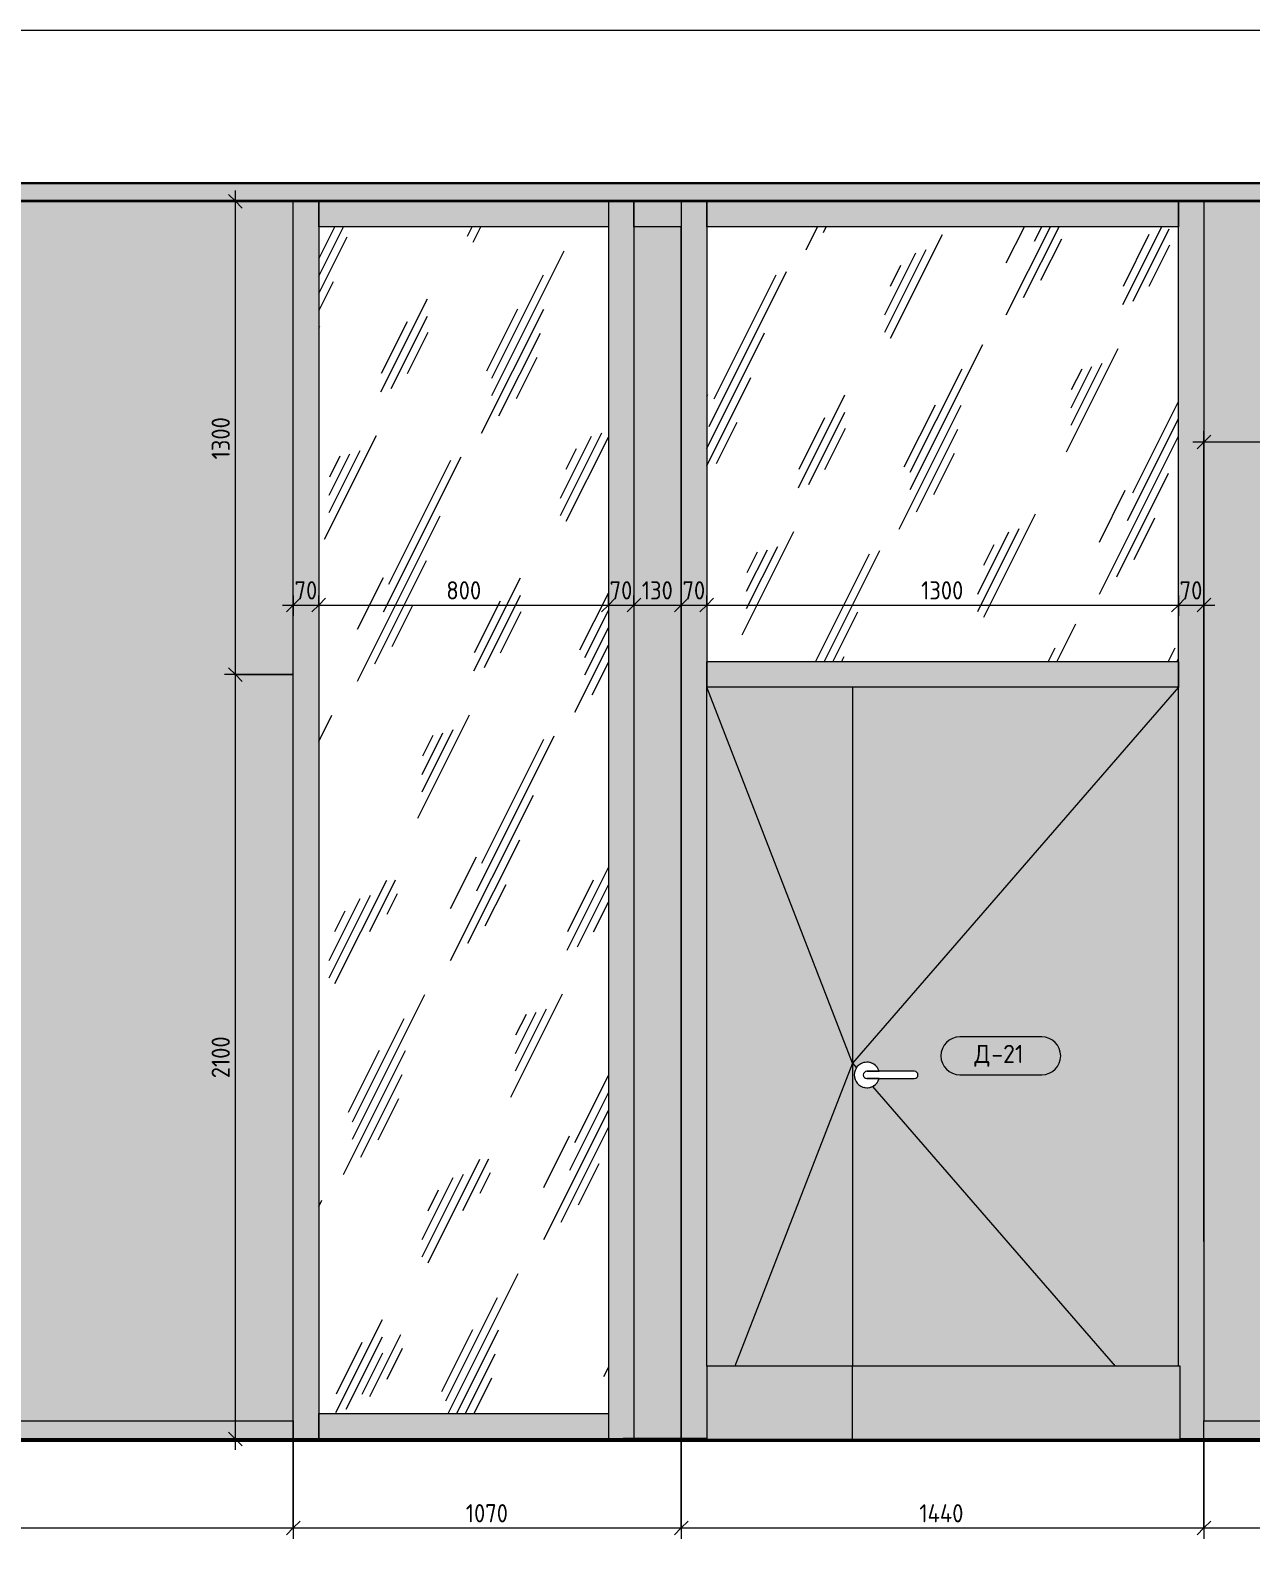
# Model space of a CAD drawing. Header units: millimetres. Extents: x 35124 to 170704, y -1987 to 12522.
# Drawn here: x 145246 to 148597, y 8126 to 12270 of the extents above; entities that cross this region are included whole.
import ezdxf

# ---------------------------------------------------------------- set-up
doc = ezdxf.new("R2010")
doc.units = ezdxf.units.MM
for name, color, linetype, lineweight in [('A-ANNO-DIMS', 7, 'Continuous', 9), ('A-ANNO-DIMS-25', 7, 'Continuous', 9), ('A-DETL', 7, 'Continuous', 9), ('A-DOOR', 7, 'Continuous', 9), ('A-DOOR-IDEN', 7, 'Continuous', 9), ('A-FLOR', 7, 'Continuous', 9), ('A-GENM', 7, 'Continuous', 9), ('A-GLAZ-CURT', 7, 'Continuous', 9), ('A-GLAZ-CWMG', 7, 'Continuous', 9), ('A-WALL-PATT', 7, 'Continuous', 9), ('I-WALL', 7, 'Continuous', 9)]:
    doc.layers.add(name, color=color, linetype=linetype, lineweight=lineweight)
for name, color, linetype, lineweight, true_color in [('A-CLNG-1', 7, 'Continuous', 9, 0x787878), ('A-CLNG-FNSH-1', 7, 'Continuous', 30, 0x3c3c3c), ('A-DETL-GENF-1', 7, 'Continuous', 9, 0xffffff), ('A-FLOR-1', 7, 'Continuous', 9, 0x787878), ('A-FLOR-FNSH-1', 7, 'Continuous', 30, 0x3c3c3c)]:
    doc.layers.add(name, color=color, linetype=linetype, lineweight=lineweight, true_color=true_color)
doc.styles.add('GOST Common_1', font='GOST_Common.ttf', dxfattribs={"height": 50})
doc.styles.add('ISOCPEUR_1', font='isocpeur.ttf', dxfattribs={"width": 0.9, "height": 62.5})
doc.styles.add('ISOCPEUR_2', font='isocpeur.ttf', dxfattribs={"width": 0.9, "height": 50})
doc.dimstyles.new('ISO-2_0_0_9К_Средний_округл2', dxfattribs={"dimscale": 304.8, "dimtxt": 49.799059, "dimasz": 0.123031, "dimexe": 0.098425, "dimexo": 0, "dimgap": 0, "dimtad": 1, "dimdec": 0, "dimrnd": 10, "dimzin": 0, "dimdsep": 46, "dimtxsty": 'ISOCPEUR_2', "dimblk1": 'OBLIQUE', "dimblk2": 'OBLIQUE', "dimsah": 1, "dimcen": 0.09, "dimdle": 0.098425, "dimazin": 0, "dimtfac": 1, "dimtdec": 4, "dimtix": 1, "dimtmove": 0, "dimatfit": 3, "dimfxl": 1, "dimtvp": 1, "dimtolj": 1, "dimtzin": 0, "dimarcsym": 2})
doc.dimstyles.new('ISO-2_5_0_9К_БОЛЬШОЙ_1', dxfattribs={"dimscale": 304.8, "dimtxt": 62.248823, "dimasz": 0.123031, "dimexe": 0.098425, "dimexo": 0.246063, "dimgap": 0, "dimtad": 1, "dimdec": 0, "dimrnd": 10, "dimzin": 0, "dimdsep": 46, "dimtxsty": 'ISOCPEUR_1', "dimblk1": 'OBLIQUE', "dimblk2": 'OBLIQUE', "dimsah": 1, "dimcen": 0.09, "dimdle": 0.098425, "dimazin": 0, "dimtfac": 1, "dimtdec": 4, "dimtix": 1, "dimtmove": 0, "dimatfit": 3, "dimfxl": 1, "dimtvp": 1, "dimtolj": 1, "dimtzin": 0, "dimarcsym": 2})
pattern_1 = [(63.435, (63.5, 31.75), (-255.583, 766.7475), [317.5, -190.5, 317.5, -190.5, -403.903]), (63.435, (63.5, 31.75), (-255.583, 766.7475), [-1016, 127, -276.903]), (63.435, (47.6, 47.6), (-255.583, 766.7475), [254, -317.5, 190.5, -190.5, -467.403]), (63.435, (47.6, 47.6), (-255.583, 766.7475), [-952.5, 222.25, -245.153]), (63.435, (47.6, 95.25), (-255.583, 766.7475), [190.5, -381, 127, -190.5, -530.903]), (63.435, (47.6, 95.25), (-255.583, 766.7475), [-889, 285.75, -245.153]), (63.435, (95.25, 47.6), (-255.583, 766.7475), [190.5, -381, 158.75, -6404.653]), (63.435, (142.9, 95.25), (-255.583, 766.7475), [95.25, -476.25, 63.5, -6499.903]), (63.435, (63.5, 174.6), (-255.583, 766.7475), [63.5, -476.25, 63.5, -254, -562.653]), (63.435, (63.5, 174.6), (-255.583, 766.7475), [-857.25, 158.75, -403.903]), (63.435, (349.25, 127), (-255.583, 766.7475), [317.5, -476.25, 381, -251.503]), (63.435, (349.25, 79.4), (-255.583, 766.7475), [444.5, -317.5, 476.25, -188.003]), (63.435, (381, 95.25), (-255.583, 766.7475), [508, -254, 381, -276.903]), (63.435, (428.6, 142.9), (-255.583, 766.7475), [317.5, -444.5, 254, -403.903]), (63.435, (381, 238.1), (-255.583, 766.7475), [158.75, -635, 190.5, -435.653]), (63.435, (476.25, 190.5), (-255.583, 766.7475), [127, -635, 127, -530.903])]

# ---------------------------------------------------------------- blocks, each defined once
blk = doc.blocks.new('Плинтус - Плинтус темный _ст_школа_-33411100-Развертка 3_19-3')
at = {"layer": 'A-GENM'}
blk.add_hatch(color=256, dxfattribs=at).paths.add_polyline_path([(-51369.3, 8400), (-50860, 8400), (-50860, 8450), (-57970, 8450), (-57970, 8400), (-51943.3, 8400)])
for p, q in [((-57970, 8450), (-50860, 8450)), ((-50860, 8450), (-50860, 8400))]:
    blk.add_line(p, q, dxfattribs=at)
blk = doc.blocks.new('Плинтус - Плинтус темный _ст_школа_-33411032-Развертка 3_19-3')
at = {"layer": 'A-GENM'}
blk.add_hatch(color=256, dxfattribs=at).paths.add_polyline_path([(-42130, 8400), (-42130, 8450), (-48360, 8450), (-48360, 8400), (-42184.2, 8400)])
for p, q in [((-48360, 8450), (-42130, 8450)), ((-48360, 8400), (-48360, 8450)), ((-42130, 8450), (-42130, 8400))]:
    blk.add_line(p, q, dxfattribs=at)
blk = doc.blocks.new('Прямоугольный импост - 50 x 70 мм-V12-Развертка 3_19-3')
at = {"layer": 'A-GLAZ-CWMG'}
blk.add_hatch(color=256, dxfattribs=at).paths.add_polyline_path([(-50859.9, 8400), (-50790, 8400), (-50790, 10500), (-50859.9, 10500), (-50859.9, 8400)])
blk.add_line((-50790, 10500), (-50790, 8400), dxfattribs=at)
blk = doc.blocks.new('Дверь_Витражная_остекление_ - ДВН_ДАО_Главный вход_1200 в свету-31742133-Развертка 3_19-3')
at = {"layer": 'A-DOOR'}
blk.add_hatch(color=256, dxfattribs=at).paths.add_polyline_path([(-40671.2, 8600), (-40595, 8600), (-40595, 10465), (-40995, 10465), (-40995, 8600), (-40705.3, 8600)])
h = blk.add_hatch(color=256, dxfattribs=at)
h.paths.add_polyline_path([(-40595, 8600), (-39700, 8600), (-39700, 10465), (-40595, 10465), (-40595, 9363.4)])
h.paths.add_polyline_path([(-40555, 9365), (-40564.5, 9366.3), (-40572.8, 9369.9), (-40579.9, 9375.4), (-40585.4, 9382.7), (-40588.8, 9391), (-40590, 9400), (-40588.8, 9409.1), (-40585.3, 9417.5), (-40579.7, 9424.7), (-40571.7, 9430.7), (-40564.1, 9433.8), (-40555, 9435), (-40545.9, 9433.8), (-40537.5, 9430.3), (-40529.7, 9424), (-40524.7, 9417.5), (-40521.5, 9410), (-40423.6, 9409.8), (-40421.4, 9409.2), (-40419.7, 9408.4), (-40417.7, 9406.7), (-40416.3, 9405), (-40415.3, 9402.6), (-40415, 9400), (-40415.3, 9397.4), (-40416.9, 9394.3), (-40417.9, 9392.9), (-40420.5, 9391.1), (-40422.4, 9390.3), (-40426.2, 9390), (-40521.5, 9390), (-40525.1, 9381.7), (-40530.8, 9374.7), (-40538.1, 9369.3), (-40546.5, 9366), (-40555, 9365)])
for p, q in [((-40995, 8600), (-40995, 10465)), ((-40595, 10465), (-40995, 10465)), ((-39700, 10465), (-40595, 9432.5)), ((-40595, 10465), (-40595, 8600)), ((-40595, 9432.5), (-40583.8, 9419.5)), ((-40425, 9410), (-40555, 9410)), ((-40555, 9410), (-40521.5, 9410)), ((-40440, 9410), (-40540, 9410)), ((-40555, 9390), (-40425, 9390)), ((-40521.5, 9390), (-40555, 9390)), ((-40540, 9390), (-40440, 9390)), ((-40539.7, 9368.7), (-39873.4, 8600))]:
    blk.add_line(p, q, dxfattribs=at)
at = {"layer": 'A-DOOR', "flags": 128}
for points in [[(-40540, 9410), (-40540.6, 9410), (-40541.2, 9410), (-40541.8, 9410), (-40542.4, 9410), (-40543, 9410), (-40543.6, 9410), (-40544.1, 9410), (-40544.7, 9410), (-40545.3, 9410), (-40545.8, 9410), (-40546.4, 9410), (-40546.9, 9410), (-40547.5, 9410), (-40548, 9410), (-40548.5, 9410), (-40549, 9410), (-40549.4, 9410), (-40549.9, 9410), (-40550.3, 9410), (-40550.8, 9410), (-40551.2, 9410), (-40551.6, 9410), (-40551.9, 9410), (-40552.3, 9410), (-40552.6, 9410), (-40552.9, 9410), (-40553.2, 9410), (-40553.5, 9410), (-40553.8, 9410), (-40554, 9410), (-40554.2, 9410), (-40554.4, 9410), (-40554.5, 9410), (-40554.7, 9410), (-40554.8, 9410), (-40554.9, 9410), (-40554.9, 9410), (-40555, 9410), (-40555, 9410)], [(-40425, 9410), (-40425, 9410), (-40425.1, 9410), (-40425.2, 9410), (-40425.3, 9410), (-40425.4, 9410), (-40425.6, 9410), (-40425.8, 9410), (-40426, 9410), (-40426.2, 9410), (-40426.4, 9410), (-40426.7, 9410), (-40427, 9410), (-40427.3, 9410), (-40427.6, 9410), (-40428, 9410), (-40428.3, 9410), (-40428.7, 9410), (-40429.1, 9410), (-40429.5, 9410), (-40430, 9410), (-40430.4, 9410), (-40430.9, 9410), (-40431.4, 9410), (-40431.9, 9410), (-40432.4, 9410), (-40432.9, 9410), (-40433.5, 9410), (-40434, 9410), (-40434.6, 9410), (-40435.1, 9410), (-40435.7, 9410), (-40436.3, 9410), (-40436.9, 9410), (-40437.5, 9410), (-40438, 9410), (-40438.6, 9410), (-40439.2, 9410), (-40439.8, 9410), (-40440, 9410)], [(-40555, 9390), (-40555, 9390), (-40554.9, 9390), (-40554.8, 9390), (-40554.7, 9390), (-40554.6, 9390), (-40554.4, 9390), (-40554.2, 9390), (-40554, 9390), (-40553.8, 9390), (-40553.6, 9390), (-40553.3, 9390), (-40553, 9390), (-40552.7, 9390), (-40552.4, 9390), (-40552, 9390), (-40551.7, 9390), (-40551.3, 9390), (-40550.9, 9390), (-40550.5, 9390), (-40550, 9390), (-40549.6, 9390), (-40549.1, 9390), (-40548.6, 9390), (-40548.1, 9390), (-40547.6, 9390), (-40547.1, 9390), (-40546.5, 9390), (-40546, 9390), (-40545.4, 9390), (-40544.9, 9390), (-40544.3, 9390), (-40543.7, 9390), (-40543.1, 9390), (-40542.5, 9390), (-40542, 9390), (-40541.4, 9390), (-40540.8, 9390), (-40540.2, 9390), (-40540, 9390)], [(-40440, 9390), (-40439.4, 9390), (-40438.8, 9390), (-40438.2, 9390), (-40437.6, 9390), (-40437, 9390), (-40436.4, 9390), (-40435.9, 9390), (-40435.3, 9390), (-40434.7, 9390), (-40434.2, 9390), (-40433.6, 9390), (-40433.1, 9390), (-40432.5, 9390), (-40432, 9390), (-40431.5, 9390), (-40431, 9390), (-40430.6, 9390), (-40430.1, 9390), (-40429.7, 9390), (-40429.2, 9390), (-40428.8, 9390), (-40428.4, 9390), (-40428.1, 9390), (-40427.7, 9390), (-40427.4, 9390), (-40427.1, 9390), (-40426.8, 9390), (-40426.5, 9390), (-40426.2, 9390), (-40426, 9390), (-40425.8, 9390), (-40425.6, 9390), (-40425.5, 9390), (-40425.3, 9390), (-40425.2, 9390), (-40425.1, 9390), (-40425.1, 9390), (-40425, 9390), (-40425, 9390)]]:
    blk.add_lwpolyline(points, dxfattribs=at)
at = {"layer": 'A-DOOR'}
for centre, radius, start, end in [((-40555, 9400), 35, 16.6015, 180), ((-40555, 9400), 35, 120, 120.6357), ((-40555, 9400), 10, 90, 270), ((-40555, 9400), 10, 90, 270), ((-40555, 9400), 35, 98.5767, 105), ((-40555, 9400), 35, 83.5447, 90), ((-40555, 9400), 35, 68.5405, 75.5121), ((-40555, 9400), 35, 53.5543, 60.5852), ((-40555, 9400), 35, 38.5805, 45.6582), ((-40555, 9400), 35, 23.6155, 30.7312), ((-40425, 9400), 10, 270, 90), ((-40555, 9400), 35, 180, 343.3985), ((-40555, 9400), 35, 239.3643, 240), ((-40555, 9400), 35, 255, 261.4233), ((-40555, 9400), 35, 284.4879, 291.4595), ((-40555, 9400), 35, 299.4148, 306.4457), ((-40555, 9400), 35, 314.3418, 321.4195), ((-40555, 9400), 35, 329.2688, 336.3845), ((-40555, 9400), 35, 270, 276.4553)]:
    blk.add_arc(centre, radius, start, end, dxfattribs=at)
blk = doc.blocks.new('Прямоугольный импост - 50 x 70 мм-31720913-Развертка 3_19-3')
at = {"layer": 'A-GLAZ-CWMG'}
blk.add_hatch(color=256, dxfattribs=at).paths.add_polyline_path([(-42007.1, 11730), (-41265, 11730), (-41265, 11800), (-42060, 11800), (-42060, 11730), (-42016.8, 11730)])
for p, q in [((-42060, 11730), (-42060, 11800)), ((-41265, 11800), (-41265, 11730)), ((-41265, 11730), (-42060, 11730))]:
    blk.add_line(p, q, dxfattribs=at)
blk = doc.blocks.new('Системная панель - Стемалит - 40мм-32257327-Развертка 3_19-3')
at = {"layer": 'A-GLAZ-CURT'}
blk.add_hatch(color=256, dxfattribs=at).paths.add_polyline_path([(-41065.1, 8402), (-41065, 8402), (-41065, 11730), (-41195, 11730), (-41195, 8402), (-41074.3, 8402)])
for p, q in [((-41065, 11730), (-41195, 11730)), ((-41195, 11730), (-41195, 10500)), ((-41065, 10500), (-41065, 11730)), ((-41195, 10500), (-41195, 8402)), ((-41065, 8402), (-41065, 10500))]:
    blk.add_line(p, q, dxfattribs=at)
blk = doc.blocks.new('Прямоугольный импост - 50 x 70 мм-31701710-Развертка 3_19-3')
at = {"layer": 'A-GLAZ-CWMG'}
blk.add_hatch(color=256, dxfattribs=at).paths.add_polyline_path([(-39700, 11730), (-39700, 11800), (-40995, 11800), (-40995, 11730), (-39714.7, 11730)])
for p, q in [((-40995, 11730), (-40995, 11800)), ((-39700, 11800), (-39700, 11730)), ((-39700, 11730), (-40995, 11730))]:
    blk.add_line(p, q, dxfattribs=at)
blk = doc.blocks.new('Прямоугольный импост - 50 x 70 мм-31687886-Развертка 3_19-3')
at = {"layer": 'A-GLAZ-CWMG'}
blk.add_hatch(color=256, dxfattribs=at).paths.add_polyline_path([(-41065, 8402), (-40995, 8402), (-40995, 10500), (-41065, 10500), (-41065, 8403.5)])
for p, q in [((-41065, 10500), (-41065, 8402)), ((-40995, 10500), (-40995, 10465))]:
    blk.add_line(p, q, dxfattribs=at)
blk = doc.blocks.new('Системная панель - Стекло - 40мм-V13-Развертка 3_19-3')
at = {"layer": 'A-GLAZ-CURT'}
h = blk.add_hatch(dxfattribs=at)
h.set_pattern_fill('FP_21', color=256, style=0, pattern_type=2)
h.set_pattern_definition(pattern_1)
h.paths.add_polyline_path([(-49073, 10535), (-48430, 10535), (-48430, 11730), (-49725, 11730), (-49725, 10535), (-49325, 10535)])
blk = doc.blocks.new('Прямоугольный импост - 50 x 70 мм-31701779-Развертка 3_19-3')
at = {"layer": 'A-GLAZ-CWMG'}
blk.add_hatch(color=256, dxfattribs=at).paths.add_polyline_path([(-39630, 8400), (-39630, 10500), (-39700, 10500), (-39700, 8600), (-39695, 8600), (-39695, 8400)])
blk.add_line((-39700, 8600), (-39700, 10500), dxfattribs=at)
blk = doc.blocks.new('Прямоугольный импост - 50 x 70 мм-31693698-Развертка 3_19-3')
at = {"layer": 'A-GLAZ-CWMG'}
blk.add_hatch(color=256, dxfattribs=at).paths.add_polyline_path([(-40995, 10465), (-39700, 10465), (-39700, 10535), (-40995, 10535), (-40995, 10500)])
for p, q in [((-40995, 10465), (-40995, 10535)), ((-39700, 10535), (-40995, 10535)), ((-39700, 10535), (-39700, 10465)), ((-39700, 10465), (-40595, 10465))]:
    blk.add_line(p, q, dxfattribs=at)
blk = doc.blocks.new('Прямоугольный импост - 50 x 70 мм-V14-Развертка 3_19-3')
at = {"layer": 'A-GLAZ-CWMG'}
blk.add_hatch(color=256, dxfattribs=at).paths.add_polyline_path([(-50859.9, 10500), (-50790, 10500), (-50790, 11800), (-50859.9, 11800), (-50859.9, 10600)])
blk.add_line((-50790, 11800), (-50790, 10500), dxfattribs=at)
blk = doc.blocks.new('Прямоугольный импост - 50 x 70 мм-32257330-Развертка 3_19-3')
at = {"layer": 'A-GLAZ-CWMG'}
blk.add_hatch(color=256, dxfattribs=at).paths.add_polyline_path([(-39700, 10500), (-39630, 10500), (-39630, 11800), (-39700, 11800), (-39700, 10535)])
blk.add_line((-39700, 10500), (-39700, 11800), dxfattribs=at)
blk = doc.blocks.new('Прямоугольный импост - 50 x 70 мм-32257325-Развертка 3_19-3')
at = {"layer": 'A-GLAZ-CWMG'}
blk.add_hatch(color=256, dxfattribs=at).paths.add_polyline_path([(-40995, 10500), (-40995, 11800), (-41065, 11800), (-41065, 10500), (-41036.1, 10500)])
for p, q in [((-41065, 11800), (-41065, 10500)), ((-40995, 11800), (-40995, 10500))]:
    blk.add_line(p, q, dxfattribs=at)
blk = doc.blocks.new('Системная панель - Стекло - 40мм-V15-Развертка 3_19-3')
at = {"layer": 'A-GLAZ-CURT'}
h = blk.add_hatch(dxfattribs=at)
h.set_pattern_fill('FP_21', color=256, style=0, pattern_type=2)
h.set_pattern_definition(pattern_1)
h.paths.add_polyline_path([(-50790, 8470), (-49995, 8470), (-49995, 11730), (-50790, 11730), (-50790, 10332.4)])
blk = doc.blocks.new('Прямоугольный импост - 50 x 70 мм-31701712-Развертка 3_19-3')
at = {"layer": 'A-GLAZ-CWMG'}
blk.add_hatch(color=256, dxfattribs=at).paths.add_polyline_path([(-41195, 11730), (-41065, 11730), (-41065, 11800), (-41195, 11800)])
for p, q in [((-41195, 11730), (-41195, 11800)), ((-41065, 11800), (-41065, 11730)), ((-41065, 11730), (-41195, 11730))]:
    blk.add_line(p, q, dxfattribs=at)
blk = doc.blocks.new('Прямоугольный импост - 50 x 70 мм-31702100-Развертка 3_19-3')
at = {"layer": 'A-GLAZ-CWMG'}
blk.add_hatch(color=256, dxfattribs=at).paths.add_polyline_path([(-41265, 8400), (-41224.2, 8400), (-41224.2, 8402), (-41195, 8402), (-41195, 10500), (-41265, 10500), (-41265, 8402)])
for p, q in [((-41265, 10500), (-41265, 8400)), ((-41195, 10500), (-41195, 8402))]:
    blk.add_line(p, q, dxfattribs=at)
blk = doc.blocks.new('Прямоугольный импост - 50 x 70 мм-32257326-Развертка 3_19-3')
at = {"layer": 'A-GLAZ-CWMG'}
blk.add_hatch(color=256, dxfattribs=at).paths.add_polyline_path([(-41195, 10500), (-41195, 11800), (-41265, 11800), (-41265, 10500)])
for p, q in [((-41265, 11800), (-41265, 10500)), ((-41195, 11800), (-41195, 10500))]:
    blk.add_line(p, q, dxfattribs=at)
blk = doc.blocks.new('Прямоугольный импост - 50 x 70 мм-31720914-Развертка 3_19-3')
at = {"layer": 'A-GLAZ-CWMG'}
blk.add_hatch(color=256, dxfattribs=at).paths.add_polyline_path([(-42060, 8400), (-41265, 8400), (-41265, 8470), (-42060, 8470), (-42060, 8406.5)])
for p, q in [((-42060, 8400), (-42060, 8470)), ((-42060, 8470), (-41265, 8470)), ((-41265, 8470), (-41265, 8400))]:
    blk.add_line(p, q, dxfattribs=at)
blk = doc.blocks.new('DIMBLOCK72-Развертка 3_19-3')
at = {"layer": 'A-ANNO-DIMS-25'}
for p, q in [((138858.3, 8400), (138858.3, 8125.8)), ((138858.3, 8155.8), (138858.3, 8400)), ((145968.3, 8400), (145968.3, 8125.8)), ((145968.3, 8155.8), (145968.3, 8400)), ((138858.3, 8155.8), (145968.3, 8155.8))]:
    blk.add_line(p, q, dxfattribs=at)
at = {"layer": 'A-ANNO-DIMS-25', "lineweight": 20}
for p, q in [((138858.3, 8155.8), (138877, 8174.6)), ((145968.3, 8155.8), (145987, 8174.6)), ((138858.3, 8155.8), (138839.5, 8137.1)), ((145968.3, 8155.8), (145949.5, 8137.1))]:
    blk.add_line(p, q, dxfattribs=at)
at = {"layer": 'A-ANNO-DIMS-25', "color": 0, "insert": (142358.7, 8221.1), "char_height": 50, "width": 131.01, "attachment_point": 1, "line_spacing_factor": 1.149209, "style": 'ISOCPEUR_2'}
blk.add_mtext('7110', dxfattribs=at)
blk = doc.blocks.new('_Oblique')
at = {"color": 0, "linetype": 'ByBlock', "lineweight": -2}
blk.add_line((-0.5, -0.5), (0.5, 0.5), dxfattribs=at)
blk = doc.blocks.new('DIMBLOCK73-Развертка 3_19-3')
at = {"layer": 'A-ANNO-DIMS-25'}
for p, q in [((145968.3, 8400), (145968.3, 8125.8)), ((145968.3, 8155.8), (145968.3, 8400)), ((147033.3, 8400), (147033.3, 8125.8)), ((147033.3, 8155.8), (147033.3, 8400)), ((145968.3, 8155.8), (147033.3, 8155.8))]:
    blk.add_line(p, q, dxfattribs=at)
at = {"layer": 'A-ANNO-DIMS-25', "lineweight": 20}
for p, q in [((145968.3, 8155.8), (145987, 8174.6)), ((147033.3, 8155.8), (147052, 8174.6)), ((145968.3, 8155.8), (145949.5, 8137.1)), ((147033.3, 8155.8), (147014.5, 8137.1))]:
    blk.add_line(p, q, dxfattribs=at)
at = {"layer": 'A-ANNO-DIMS-25', "color": 0, "insert": (146441.9, 8221.1), "char_height": 50, "width": 141.353, "attachment_point": 1, "line_spacing_factor": 1.149209, "style": 'ISOCPEUR_2'}
blk.add_mtext('1070', dxfattribs=at)
blk = doc.blocks.new('DIMBLOCK74-Развертка 3_19-3')
at = {"layer": 'A-ANNO-DIMS-25'}
for p, q in [((147033.3, 8400), (147033.3, 8125.8)), ((147033.3, 8155.8), (147033.3, 8400)), ((148468.3, 8400), (148468.3, 8125.8)), ((148468.3, 8155.8), (148468.3, 8400)), ((147033.3, 8155.8), (148468.3, 8155.8))]:
    blk.add_line(p, q, dxfattribs=at)
at = {"layer": 'A-ANNO-DIMS-25', "lineweight": 20}
for p, q in [((147033.3, 8155.8), (147052, 8174.6)), ((148468.3, 8155.8), (148487.1, 8174.6)), ((147033.3, 8155.8), (147014.5, 8137.1)), ((148468.3, 8155.8), (148449.6, 8137.1))]:
    blk.add_line(p, q, dxfattribs=at)
at = {"layer": 'A-ANNO-DIMS-25', "color": 0, "insert": (147687.1, 8221.1), "char_height": 50, "width": 152.845, "attachment_point": 1, "line_spacing_factor": 1.149209, "style": 'ISOCPEUR_2'}
blk.add_mtext('1440', dxfattribs=at)
blk = doc.blocks.new('DIMBLOCK75-Развертка 3_19-3')
at = {"layer": 'A-ANNO-DIMS-25'}
for p, q in [((148468.3, 8400), (148468.3, 8125.8)), ((148468.3, 8155.8), (148468.3, 8400)), ((154698.3, 8400), (154698.3, 8125.8)), ((154698.3, 8155.8), (154698.3, 8400)), ((148468.3, 8155.8), (154698.3, 8155.8))]:
    blk.add_line(p, q, dxfattribs=at)
at = {"layer": 'A-ANNO-DIMS-25', "lineweight": 20}
for p, q in [((148468.3, 8155.8), (148487.1, 8174.6)), ((154698.3, 8155.8), (154717, 8174.6)), ((148468.3, 8155.8), (148449.6, 8137.1)), ((154698.3, 8155.8), (154679.5, 8137.1))]:
    blk.add_line(p, q, dxfattribs=at)
at = {"layer": 'A-ANNO-DIMS-25', "color": 0, "insert": (151520.1, 8221.1), "char_height": 50, "width": 151.696, "attachment_point": 1, "line_spacing_factor": 1.149209, "style": 'ISOCPEUR_2'}
blk.add_mtext('6230', dxfattribs=at)
blk = doc.blocks.new('DIMBLOCK99-Развертка 3_19-3')
at = {"layer": 'A-ANNO-DIMS-25'}
for p, q in [((148468.3, 8942.2), (148468.3, 11168.5)), ((154698.3, 8942.2), (154698.3, 11168.5)), ((154728.3, 11138.5), (148438.3, 11138.5)), ((148468.3, 11138.5), (148468.3, 8942.2)), ((154698.3, 11138.5), (154698.3, 8942.2))]:
    blk.add_line(p, q, dxfattribs=at)
at = {"layer": 'A-ANNO-DIMS-25', "lineweight": 20}
for p, q in [((148468.3, 11138.5), (148487, 11157.2)), ((154698.3, 11138.5), (154717, 11157.2)), ((148468.3, 11138.5), (148449.5, 11119.7)), ((154698.3, 11138.5), (154679.5, 11119.7))]:
    blk.add_line(p, q, dxfattribs=at)
at = {"layer": 'A-ANNO-DIMS-25', "color": 0, "insert": (151504.2, 11220.1), "char_height": 62.5, "width": 189.619, "attachment_point": 1, "line_spacing_factor": 1.149209, "style": 'ISOCPEUR_1'}
blk.add_mtext('6230', dxfattribs=at)
blk = doc.blocks.new('М_двери - Типоразмер_рамка-25223575-Развертка 3_19-3')
at = {"layer": 'A-DOOR-IDEN'}
for p, q in [((-66286.1, 9647), (-66510.9, 9647)), ((-66510.9, 9543), (-66286.1, 9543))]:
    blk.add_line(p, q, dxfattribs=at)
for centre, start, end in [((-66510.9, 9595), 90, 270), ((-66286.1, 9595), 270, 90)]:
    blk.add_arc(centre, 52, start, end, dxfattribs=at)
blk = doc.blocks.new('DIMBLOCK110-Развертка 3_19-3')
at = {"layer": 'A-ANNO-DIMS-25'}
for p, q in [((145968.3, 10717.4), (145968.3, 10660.9)), ((145968.3, 10690.9), (145968.3, 10717.4)), ((146038.3, 10717.4), (146038.3, 10660.9)), ((146038.3, 10690.9), (146038.3, 10717.4)), ((145938.3, 10690.9), (146038.3, 10690.9))]:
    blk.add_line(p, q, dxfattribs=at)
at = {"layer": 'A-ANNO-DIMS-25', "lineweight": 20}
for p, q in [((145968.3, 10690.9), (145987.1, 10709.7)), ((146038.3, 10690.9), (146057, 10709.7)), ((145968.3, 10690.9), (145949.6, 10672.2)), ((146038.3, 10690.9), (146019.5, 10672.2))]:
    blk.add_line(p, q, dxfattribs=at)
at = {"layer": 'A-ANNO-DIMS-25', "color": 0, "insert": (145971.7, 10756.2), "char_height": 50, "width": 75.848, "attachment_point": 1, "line_spacing_factor": 1.149209, "style": 'ISOCPEUR_2'}
blk.add_mtext('70', dxfattribs=at)
blk = doc.blocks.new('DIMBLOCK111-Развертка 3_19-3')
at = {"layer": 'A-ANNO-DIMS-25'}
for p, q in [((146038.3, 10717.4), (146038.3, 10660.9)), ((146038.3, 10690.9), (146038.3, 10717.4)), ((146833.3, 10717.4), (146833.3, 10660.9)), ((146833.3, 10690.9), (146833.3, 10717.4)), ((146038.3, 10690.9), (146833.3, 10690.9))]:
    blk.add_line(p, q, dxfattribs=at)
at = {"layer": 'A-ANNO-DIMS-25', "lineweight": 20}
for p, q in [((146038.3, 10690.9), (146057, 10709.7)), ((146833.3, 10690.9), (146852, 10709.7)), ((146038.3, 10690.9), (146019.5, 10672.2)), ((146833.3, 10690.9), (146814.5, 10672.2))]:
    blk.add_line(p, q, dxfattribs=at)
at = {"layer": 'A-ANNO-DIMS-25', "color": 0, "insert": (146388.4, 10756.2), "char_height": 50, "width": 113.772, "attachment_point": 1, "line_spacing_factor": 1.149209, "style": 'ISOCPEUR_2'}
blk.add_mtext('800', dxfattribs=at)
blk = doc.blocks.new('DIMBLOCK112-Развертка 3_19-3')
at = {"layer": 'A-ANNO-DIMS-25'}
for p, q in [((146833.3, 10717.4), (146833.3, 10660.9)), ((146833.3, 10690.9), (146833.3, 10717.4)), ((146903.3, 10717.4), (146903.3, 10660.9)), ((146903.3, 10690.9), (146903.3, 10717.4)), ((146833.3, 10690.9), (146903.3, 10690.9))]:
    blk.add_line(p, q, dxfattribs=at)
at = {"layer": 'A-ANNO-DIMS-25', "lineweight": 20}
for p, q in [((146833.3, 10690.9), (146852, 10709.7)), ((146903.3, 10690.9), (146922, 10709.7)), ((146833.3, 10690.9), (146814.5, 10672.2)), ((146903.3, 10690.9), (146884.5, 10672.2))]:
    blk.add_line(p, q, dxfattribs=at)
at = {"layer": 'A-ANNO-DIMS-25', "color": 0, "insert": (146836.7, 10756.2), "char_height": 50, "width": 75.848, "attachment_point": 1, "line_spacing_factor": 1.149209, "style": 'ISOCPEUR_2'}
blk.add_mtext('70', dxfattribs=at)
blk = doc.blocks.new('DIMBLOCK113-Развертка 3_19-3')
at = {"layer": 'A-ANNO-DIMS-25'}
for p, q in [((146903.3, 10717.4), (146903.3, 10660.9)), ((146903.3, 10690.9), (146903.3, 10717.4)), ((147033.3, 10717.4), (147033.3, 10660.9)), ((147033.3, 10690.9), (147033.3, 10717.4)), ((146903.3, 10690.9), (147033.3, 10690.9))]:
    blk.add_line(p, q, dxfattribs=at)
at = {"layer": 'A-ANNO-DIMS-25', "lineweight": 20}
for p, q in [((146903.3, 10690.9), (146922, 10709.7)), ((147033.3, 10690.9), (147052, 10709.7)), ((146903.3, 10690.9), (146884.5, 10672.2)), ((147033.3, 10690.9), (147014.5, 10672.2))]:
    blk.add_line(p, q, dxfattribs=at)
at = {"layer": 'A-ANNO-DIMS-25', "color": 0, "insert": (146925.2, 10756.2), "char_height": 50, "width": 103.429, "attachment_point": 1, "line_spacing_factor": 1.149209, "style": 'ISOCPEUR_2'}
blk.add_mtext('130', dxfattribs=at)
blk = doc.blocks.new('DIMBLOCK114-Развертка 3_19-3')
at = {"layer": 'A-ANNO-DIMS-25'}
for p, q in [((147033.3, 10717.4), (147033.3, 10660.9)), ((147033.3, 10690.9), (147033.3, 10717.4)), ((147103.3, 10717.4), (147103.3, 10660.9)), ((147103.3, 10690.9), (147103.3, 10717.4)), ((147033.3, 10690.9), (147103.3, 10690.9))]:
    blk.add_line(p, q, dxfattribs=at)
at = {"layer": 'A-ANNO-DIMS-25', "lineweight": 20}
for p, q in [((147033.3, 10690.9), (147052, 10709.7)), ((147103.3, 10690.9), (147122, 10709.7)), ((147033.3, 10690.9), (147014.5, 10672.2)), ((147103.3, 10690.9), (147084.5, 10672.2))]:
    blk.add_line(p, q, dxfattribs=at)
at = {"layer": 'A-ANNO-DIMS-25', "color": 0, "insert": (147036.7, 10756.2), "char_height": 50, "width": 75.848, "attachment_point": 1, "line_spacing_factor": 1.149209, "style": 'ISOCPEUR_2'}
blk.add_mtext('70', dxfattribs=at)
blk = doc.blocks.new('DIMBLOCK115-Развертка 3_19-3')
at = {"layer": 'A-ANNO-DIMS-25'}
for p, q in [((147103.3, 10717.4), (147103.3, 10660.9)), ((147103.3, 10690.9), (147103.3, 10717.4)), ((148398.3, 10717.4), (148398.3, 10660.9)), ((148398.3, 10690.9), (148398.3, 10717.4)), ((147103.3, 10690.9), (148398.3, 10690.9))]:
    blk.add_line(p, q, dxfattribs=at)
at = {"layer": 'A-ANNO-DIMS-25', "lineweight": 20}
for p, q in [((147103.3, 10690.9), (147122, 10709.7)), ((148398.3, 10690.9), (148417, 10709.7)), ((147103.3, 10690.9), (147084.5, 10672.2)), ((148398.3, 10690.9), (148379.5, 10672.2))]:
    blk.add_line(p, q, dxfattribs=at)
at = {"layer": 'A-ANNO-DIMS-25', "color": 0, "insert": (147691.9, 10756.2), "char_height": 50, "width": 141.353, "attachment_point": 1, "line_spacing_factor": 1.149209, "style": 'ISOCPEUR_2'}
blk.add_mtext('1300', dxfattribs=at)
blk = doc.blocks.new('DIMBLOCK116-Развертка 3_19-3')
at = {"layer": 'A-ANNO-DIMS-25'}
for p, q in [((148398.3, 10717.4), (148398.3, 10660.9)), ((148398.3, 10690.9), (148398.3, 10717.4)), ((148468.3, 10717.4), (148468.3, 10660.9)), ((148468.3, 10690.9), (148468.3, 10717.4)), ((148398.3, 10690.9), (148498.3, 10690.9))]:
    blk.add_line(p, q, dxfattribs=at)
at = {"layer": 'A-ANNO-DIMS-25', "lineweight": 20}
for p, q in [((148398.3, 10690.9), (148417, 10709.7)), ((148468.3, 10690.9), (148487, 10709.7)), ((148398.3, 10690.9), (148379.5, 10672.2)), ((148468.3, 10690.9), (148449.5, 10672.2))]:
    blk.add_line(p, q, dxfattribs=at)
at = {"layer": 'A-ANNO-DIMS-25', "color": 0, "insert": (148401.7, 10756.2), "char_height": 50, "width": 75.848, "attachment_point": 1, "line_spacing_factor": 1.149209, "style": 'ISOCPEUR_2'}
blk.add_mtext('70', dxfattribs=at)
blk = doc.blocks.new('DIMBLOCK117-Развертка 3_19-3')
at = {"layer": 'A-ANNO-DIMS-25'}
for p, q in [((145968.3, 10500), (145779.3, 10500)), ((145809.3, 8370), (145809.3, 10500)), ((145809.3, 10500), (145968.3, 10500)), ((145968.3, 8400), (145779.3, 8400)), ((145809.3, 8400), (145968.3, 8400))]:
    blk.add_line(p, q, dxfattribs=at)
at = {"layer": 'A-ANNO-DIMS-25', "lineweight": 20}
for p, q in [((145809.3, 10500), (145790.6, 10518.8)), ((145809.3, 10500), (145828.1, 10481.2)), ((145809.3, 8400), (145790.6, 8418.7)), ((145809.3, 8400), (145828.1, 8381.2))]:
    blk.add_line(p, q, dxfattribs=at)
at = {"layer": 'A-ANNO-DIMS-25', "color": 0, "insert": (145744, 9391.1), "char_height": 50, "width": 141.353, "attachment_point": 1, "rotation": 90, "line_spacing_factor": 1.149209, "style": 'ISOCPEUR_2'}
blk.add_mtext('2100', dxfattribs=at)
blk = doc.blocks.new('DIMBLOCK118-Развертка 3_19-3')
at = {"layer": 'A-ANNO-DIMS-25', "lineweight": 20}
for p, q in [((145809.3, 11800), (145790.6, 11818.8)), ((145809.3, 11800), (145828.1, 11781.2)), ((145809.3, 10500), (145790.6, 10518.8)), ((145809.3, 10500), (145828.1, 10481.2))]:
    blk.add_line(p, q, dxfattribs=at)
at = {"layer": 'A-ANNO-DIMS-25'}
for p, q in [((145809.3, 10500), (145809.3, 11830)), ((145782.8, 11800), (145839.3, 11800)), ((145809.3, 11800), (145782.8, 11800)), ((145968.3, 10500), (145779.3, 10500)), ((145809.3, 10500), (145968.3, 10500))]:
    blk.add_line(p, q, dxfattribs=at)
at = {"layer": 'A-ANNO-DIMS-25', "color": 0, "insert": (145744, 11091.1), "char_height": 50, "width": 141.353, "attachment_point": 1, "rotation": 90, "line_spacing_factor": 1.149209, "style": 'ISOCPEUR_2'}
blk.add_mtext('1300', dxfattribs=at)

msp = doc.modelspace()

# ---------------------------------------------------------------- hatches: boundary and pattern name
at = {"layer": 'A-CLNG-1'}
msp.add_hatch(color=256, dxfattribs=at).paths.add_polyline_path([(138858.2568, 11800), (158067.2569, 11800), (158067.2569, 11850), (121369.2568, 11850), (121369.2568, 11800), (137422.0699, 11800)])
at = {"layer": 'A-DETL-GENF-1'}
for points in [[(147162.9005, 8400), (147503.2567, 8400), (147503.2567, 8600), (147103.2567, 8600), (147103.2567, 8400), (147129.8109, 8400)], [(147755.2459, 8400), (148403.2567, 8400), (148403.2567, 8600), (147503.2567, 8600), (147503.2567, 8400), (147691.954, 8400)]]:
    msp.add_hatch(color=256, dxfattribs=at).paths.add_polyline_path(points)
at = {"layer": 'A-FLOR'}
msp.add_hatch(color=256, dxfattribs=at).paths.add_polyline_path([(146903.2567, 8400), (147103.2567, 8400), (147103.2567, 8402), (146874.0953, 8402), (146874.0953, 8400)])
at = {"layer": 'A-FLOR-1'}
msp.add_hatch(color=256, dxfattribs=at).paths.add_polyline_path([(157801.3892, 8394.5043), (158088.2569, 8394.5043), (158088.2569, 8395), (121348.2406, 8395), (121348.2568, 8394.5043), (157788.2569, 8394.5043)])
at = {"layer": 'A-WALL-PATT'}
h = msp.add_hatch(color=256, dxfattribs=at)
h.paths.add_polyline_path([(124748.2568, 8400), (124748.2568, 8410), (124523.2568, 8410), (124523.2568, 8400), (124649.1162, 8400)])
h.paths.add_polyline_path([(157198.2568, 8400), (157468.2568, 8400), (157468.2568, 8402), (158067.2569, 8402), (158067.2569, 8410), (157198.2568, 8410)])
h.paths.add_polyline_path([(131681.4166, 8450), (136358.2568, 8450), (136358.2568, 11800), (122749.2568, 11800), (122749.2568, 8450), (123123.2568, 8450), (123123.2568, 10500), (124523.2568, 10500), (124523.2568, 8460), (124748.2568, 8460), (124748.2568, 10800), (127473.3654, 11791.8584), (131548.2568, 10699.9946), (131548.2568, 8450), (131602.1204, 8450)])
h.paths.add_polyline_path([(141978.7146, 8450), (145968.2567, 8450), (145968.2567, 11800), (138858.2568, 11800), (138858.2568, 8450), (141942.8344, 8450)])
h.paths.add_polyline_path([(154644.0299, 8450), (154698.2568, 8450), (154698.2568, 11800), (148468.2567, 11800), (148468.3215, 8450), (154635.075, 8450)])
h.paths.add_polyline_path([(158052.904, 8460), (158067.2569, 8460), (158067.2569, 11800), (157198.2568, 11800), (157198.2568, 8460), (158052.2569, 8460)])
h.paths.add_polyline_path([(132829.5472, 10600), (132718.2568, 10600), (132718.2568, 11000), (133918.2568, 11000), (133918.2568, 10600)])
h.paths.add_polyline_path([(151918.2567, 10600), (150718.2567, 10600), (150718.2567, 11000), (151918.2567, 11000)])
h.paths.add_polyline_path([(141718.2568, 10600), (141718.2568, 11000), (142918.2568, 11000), (142918.2568, 10600), (142014.5926, 10600)])

# ---------------------------------------------------------------- linework, layer by layer
at = {"layer": 'A-CLNG-FNSH-1'}
for p, q in [((158067.2569, 11850), (121369.2568, 11850)), ((158067.2569, 11801), (121369.2568, 11801)), ((121369.2568, 11800), (158067.2569, 11800))]:
    msp.add_line(p, q, dxfattribs=at)
at = {"layer": 'A-DETL'}
for p, q in [((147503.2567, 9432.5), (147103.2567, 10465)), ((147503.2567, 9432.5), (147180.7386, 8600)), ((147503.2567, 8600), (147103.2567, 8600)), ((147103.2567, 8600), (147103.2567, 8400)), ((148403.2567, 8600), (147503.2567, 8600)), ((147503.2567, 8400), (147503.2567, 8600)), ((148403.2567, 8400), (148403.2567, 8600)), ((147103.2567, 8400), (147503.2567, 8400)), ((147503.2567, 8400), (148403.2567, 8400))]:
    msp.add_line(p, q, dxfattribs=at)
at = {"layer": 'A-FLOR'}
for p, q in [((121348.2406, 12270), (158088.4219, 12270)), ((146874.0953, 8400), (146874.0953, 8402)), ((146874.0953, 8402), (147103.3534, 8402))]:
    msp.add_line(p, q, dxfattribs=at)
at = {"layer": 'A-FLOR-FNSH-1'}
for p, q in [((121348.2406, 8395), (158088.4219, 8395)), ((147103.2567, 8400), (138793.2568, 8400)), ((155833.2568, 8400), (148403.2567, 8400))]:
    msp.add_line(p, q, dxfattribs=at)
at = {"layer": 'I-WALL'}
for p, q in [((145968.2567, 8450), (145968.2567, 11800)), ((145968.3215, 8400), (145968.3215, 11800)), ((148468.2567, 11800), (148468.2567, 8450))]:
    msp.add_line(p, q, dxfattribs=at)

# ---------------------------------------------------------------- block references
at = {"layer": 'A-DOOR'}
msp.add_blockref('Дверь_Витражная_остекление_ - ДВН_ДАО_Главный вход_1200 в свету-31742133-Развертка 3_19-3', (188098.2567, 0), dxfattribs=at)
at = {"layer": 'A-DOOR-IDEN'}
msp.add_blockref('М_двери - Типоразмер_рамка-25223575-Развертка 3_19-3', (214309.2567, -142.5), dxfattribs=at)
at = {"layer": 'A-GENM'}
for name in ['Плинтус - Плинтус темный _ст_школа_-33411100-Развертка 3_19-3', 'Плинтус - Плинтус темный _ст_школа_-33411032-Развертка 3_19-3']:
    msp.add_blockref(name, (196828.2568, 0), dxfattribs=at)
at = {"layer": 'A-GLAZ-CURT'}
for name, p in [('Системная панель - Стекло - 40мм-V15-Развертка 3_19-3', (196828.2568, 0)), ('Системная панель - Стемалит - 40мм-32257327-Развертка 3_19-3', (188098.2567, 0)), ('Системная панель - Стекло - 40мм-V13-Развертка 3_19-3', (196828.2568, 0))]:
    msp.add_blockref(name, p, dxfattribs=at)
at = {"layer": 'A-GLAZ-CWMG'}
for name, p in [('Прямоугольный импост - 50 x 70 мм-V14-Развертка 3_19-3', (196828.2568, 0)), ('Прямоугольный импост - 50 x 70 мм-31720913-Развертка 3_19-3', (188098.2567, 0)), ('Прямоугольный импост - 50 x 70 мм-32257326-Развертка 3_19-3', (188098.2567, 0)), ('Прямоугольный импост - 50 x 70 мм-31701712-Развертка 3_19-3', (188098.2567, 0)), ('Прямоугольный импост - 50 x 70 мм-32257325-Развертка 3_19-3', (188098.2567, 0)), ('Прямоугольный импост - 50 x 70 мм-31701710-Развертка 3_19-3', (188098.2567, 0)), ('Прямоугольный импост - 50 x 70 мм-32257330-Развертка 3_19-3', (188098.2567, 0)), ('Прямоугольный импост - 50 x 70 мм-31693698-Развертка 3_19-3', (188098.2567, 0)), ('Прямоугольный импост - 50 x 70 мм-V12-Развертка 3_19-3', (196828.2568, 0)), ('Прямоугольный импост - 50 x 70 мм-31702100-Развертка 3_19-3', (188098.2567, 0)), ('Прямоугольный импост - 50 x 70 мм-31687886-Развертка 3_19-3', (188098.2567, 0)), ('Прямоугольный импост - 50 x 70 мм-31701779-Развертка 3_19-3', (188098.2567, 0)), ('Прямоугольный импост - 50 x 70 мм-31720914-Развертка 3_19-3', (188098.2567, 0))]:
    msp.add_blockref(name, p, dxfattribs=at)

# ---------------------------------------------------------------- texts
at = {"layer": 'A-DOOR-IDEN', "char_height": 50, "attachment_point": 1, "style": 'GOST Common_1'}
for s, insert, width in [('\\fGOST Common|b0|i0|c204|p34|;Д', (147838.1957, 9482.808), 56.118125), ('-21', (147884.4978, 9482.808), 118.248906)]:
    msp.add_mtext(s, dxfattribs=dict(at, insert=insert, width=width))

# ---------------------------------------------------------------- dimensions: what is measured, and where the dimension line sits
at = {"layer": 'A-ANNO-DIMS'}
for base, p1, p2, override, picture, middle in [((145809.3359, 11800), (145968.2567, 10500), (145782.8194, 11800), {"dimpost": '<>', "dimfxl": 1313.159169}, 'DIMBLOCK118-Развертка 3_19-3', (145784.3359, 11150)), ((145809.3359, 10500), (145968.2567, 8400), (145968.2567, 10500), {"dimpost": '<>', "dimfxl": 2100}, 'DIMBLOCK117-Развертка 3_19-3', (145784.3359, 9450))]:
    dim = msp.add_linear_dim(base=base, p1=p1, p2=p2, angle=90, dimstyle='ISO-2_0_0_9К_Средний_округл2', override=override, dxfattribs=at)
    dim.commit()
    dim.dimension.update_dxf_attribs({"geometry": picture, "text_midpoint": middle})
for base, p1, p2, dimstyle, override, picture, middle in [((148468.2567, 11138.4599), (154698.2568, 8867.2339), (148468.2567, 8867.2339), 'ISO-2_5_0_9К_БОЛЬШОЙ_1', {"dimpost": '<>', "dimfxl": 6230.000068}, 'DIMBLOCK99-Развертка 3_19-3', (151583.2568, 11169.7099)), ((146038.2567, 10690.9106), (145968.3215, 10717.4271), (146038.2567, 10717.4271), 'ISO-2_0_0_9К_Средний_округл2', {"dimpost": '<>', "dimfxl": 69.935205}, 'DIMBLOCK110-Развертка 3_19-3', (146003.2891, 10715.9106)), ((146833.2567, 10690.9106), (146038.2567, 10717.4271), (146833.2567, 10717.4271), 'ISO-2_0_0_9К_Средний_округл2', {"dimpost": '<>', "dimfxl": 795}, 'DIMBLOCK111-Развертка 3_19-3', (146435.7567, 10715.9106)), ((146903.2567, 10690.9106), (146833.2567, 10717.4271), (146903.2567, 10717.4271), 'ISO-2_0_0_9К_Средний_округл2', {"dimpost": '<>', "dimfxl": 70}, 'DIMBLOCK112-Развертка 3_19-3', (146868.2567, 10715.9106)), ((147033.2567, 10690.9106), (146903.2567, 10717.4271), (147033.2567, 10717.4271), 'ISO-2_0_0_9К_Средний_округл2', {"dimpost": '<>', "dimfxl": 130}, 'DIMBLOCK113-Развертка 3_19-3', (146968.2567, 10715.9106)), ((147103.2567, 10690.9106), (147033.2567, 10717.4271), (147103.2567, 10717.4271), 'ISO-2_0_0_9К_Средний_округл2', {"dimpost": '<>', "dimfxl": 70}, 'DIMBLOCK114-Развертка 3_19-3', (147068.2567, 10715.9106)), ((148398.2567, 10690.9106), (147103.2567, 10717.4271), (148398.2567, 10717.4271), 'ISO-2_0_0_9К_Средний_округл2', {"dimpost": '<>', "dimfxl": 1295}, 'DIMBLOCK115-Развертка 3_19-3', (147750.7567, 10715.9106)), ((148468.2567, 10690.9106), (148398.2567, 10717.4271), (148468.2567, 10717.4271), 'ISO-2_0_0_9К_Средний_округл2', {"dimpost": '<>', "dimfxl": 70}, 'DIMBLOCK116-Развертка 3_19-3', (148433.2567, 10715.9106)), ((145968.2567, 8155.8142), (138858.2568, 8400), (145968.2567, 8400), 'ISO-2_0_0_9К_Средний_округл2', {"dimpost": '<>', "dimfxl": 7109.999932}, 'DIMBLOCK72-Развертка 3_19-3', (142413.2568, 8180.8142)), ((147033.2567, 8155.8142), (145968.2567, 8400), (147033.2567, 8400), 'ISO-2_0_0_9К_Средний_округл2', {"dimpost": '<>', "dimfxl": 1065}, 'DIMBLOCK73-Развертка 3_19-3', (146500.7567, 8180.8142)), ((148468.3215, 8155.8142), (147033.2567, 8400), (148468.3215, 8400), 'ISO-2_0_0_9К_Средний_округл2', {"dimpost": '<>', "dimfxl": 1435.064795}, 'DIMBLOCK74-Развертка 3_19-3', (147750.7891, 8180.8142)), ((154698.2568, 8155.8142), (148468.3215, 8400), (154698.2568, 8400), 'ISO-2_0_0_9К_Средний_округл2', {"dimpost": '<>', "dimfxl": 6229.935273}, 'DIMBLOCK75-Развертка 3_19-3', (151583.2892, 8180.8142))]:
    dim = msp.add_linear_dim(base=base, p1=p1, p2=p2, dimstyle=dimstyle, override=override, dxfattribs=at)
    dim.commit()
    dim.dimension.update_dxf_attribs({"geometry": picture, "text_midpoint": middle})

doc.saveas('drawing.dxf')
